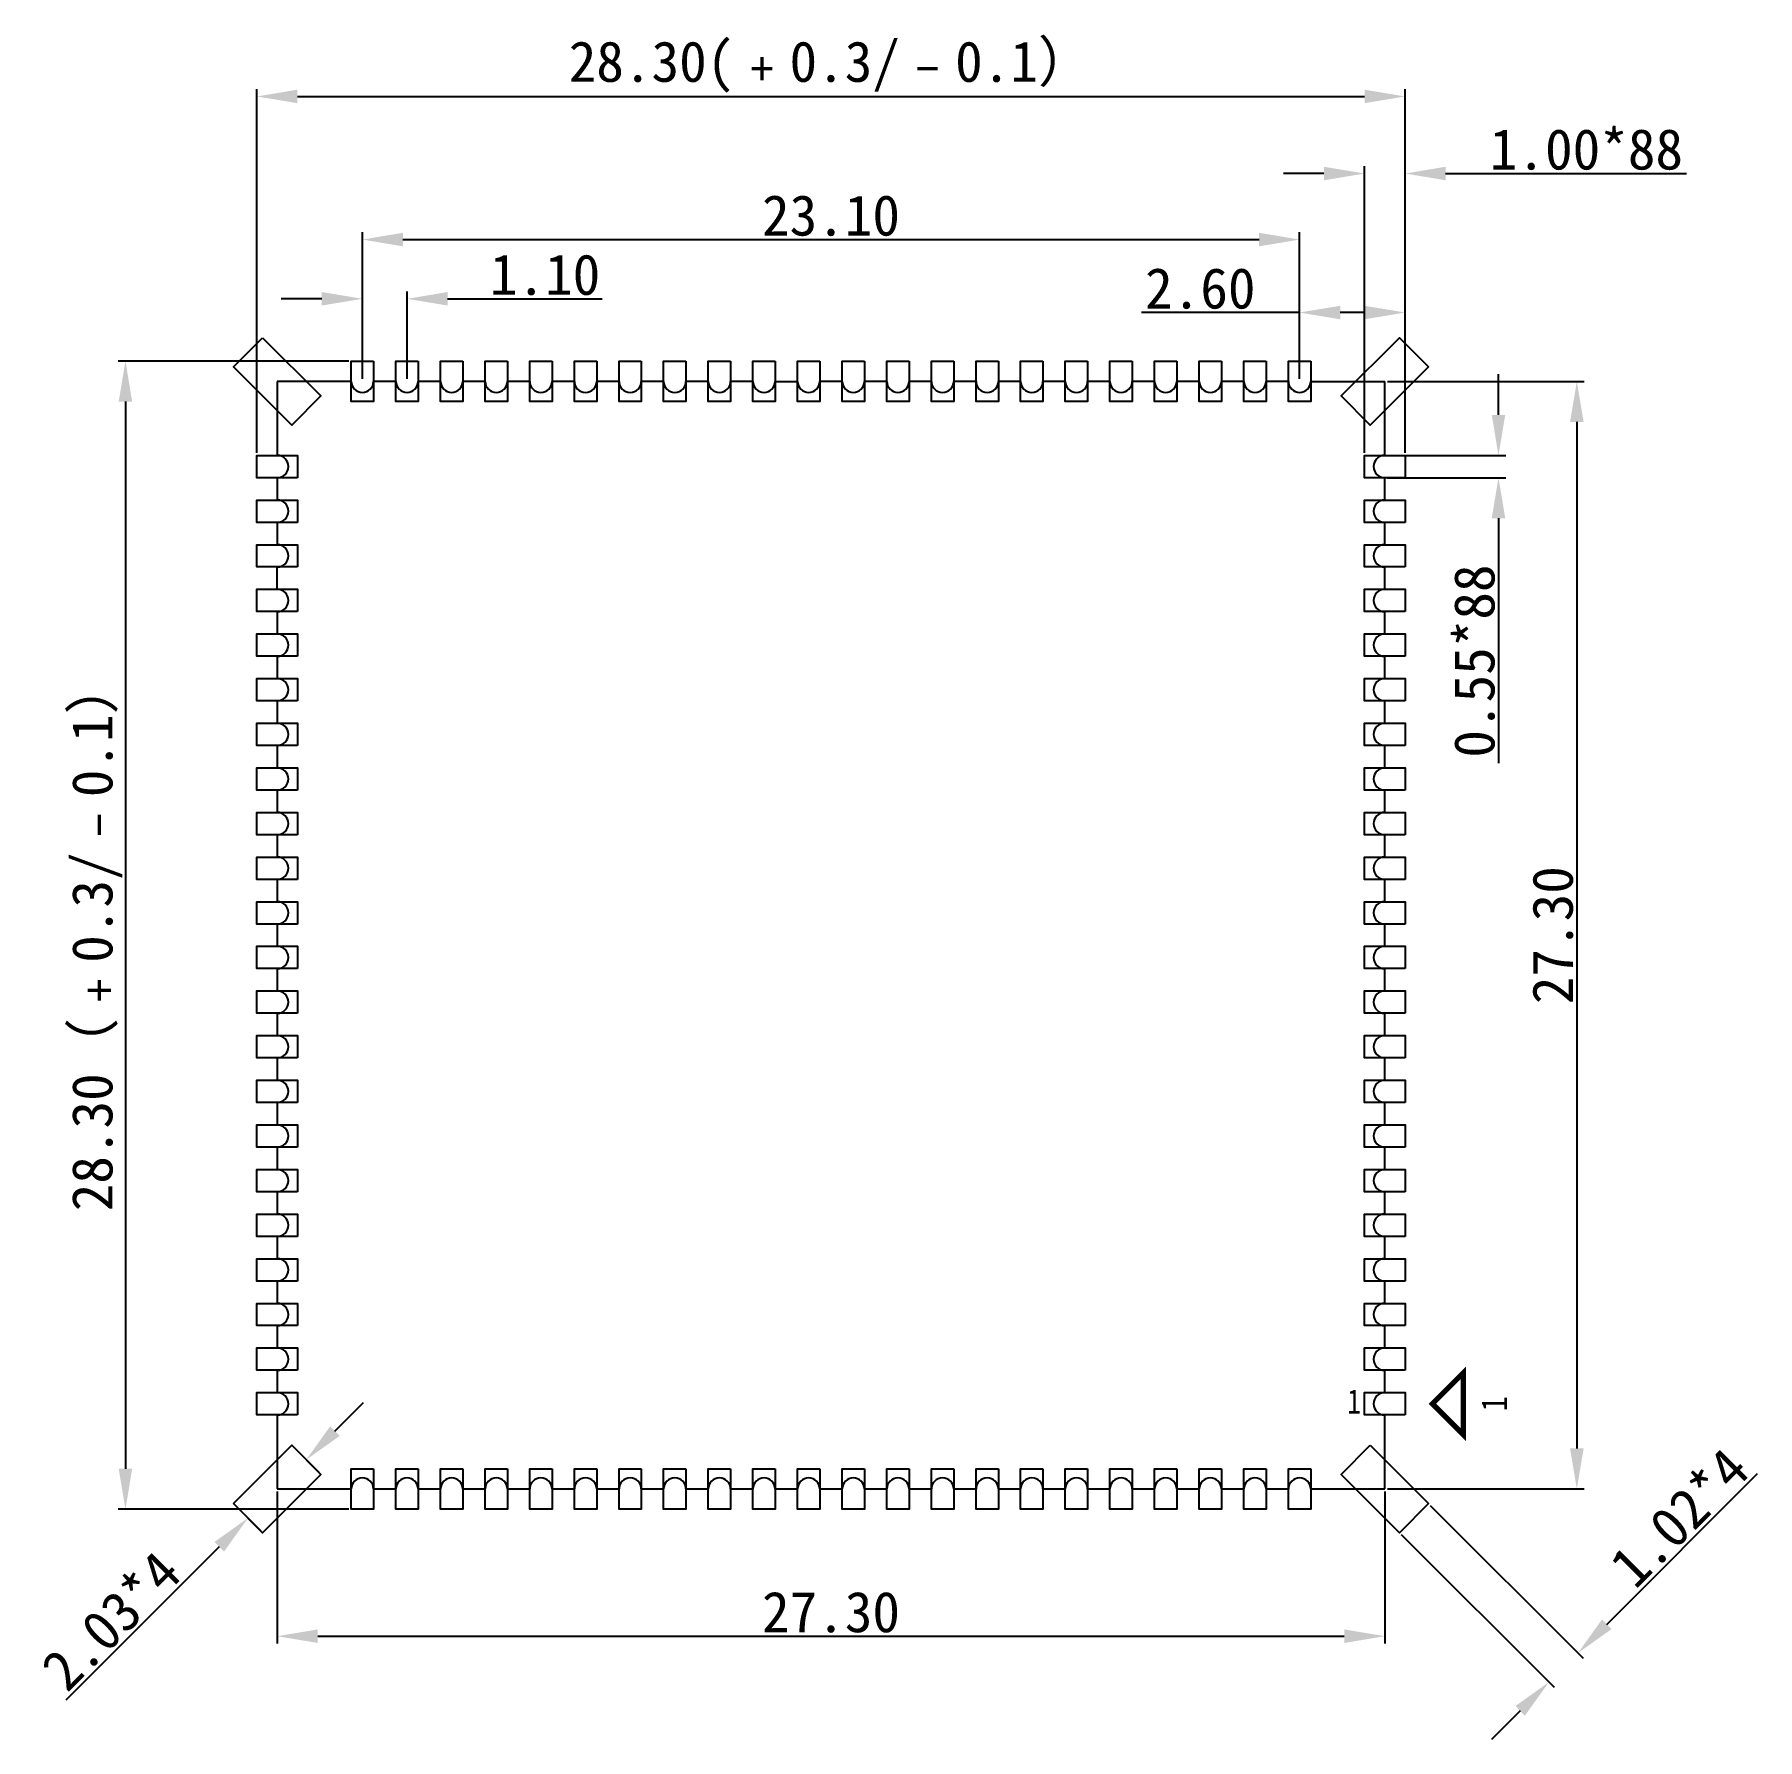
# Model space of a CAD drawing. Extents: x -19.6 to 22.9, y -19.8 to 22.2.
import ezdxf
from ezdxf.enums import TextEntityAlignment as Align

# ---------------------------------------------------------------- set-up
doc = ezdxf.new("R2010")
doc.units = 0
doc.header["$MEASUREMENT"] = 0
doc.layers.get('0').update_dxf_attribs({"linetype": 'CONTINUOUS'})
doc.layers.get('Defpoints').update_dxf_attribs({"linetype": 'CONTINUOUS'})
doc.layers.add('PG_SILKSCREEN_TOP', color=85, linetype='CONTINUOUS')
doc.layers.add('PIN_TOP', color=80, linetype='CONTINUOUS')
doc.styles.get("Standard").update_dxf_attribs({"font": 'SimSun.ttf'})
doc.dimstyles.get("Standard").update_dxf_attribs({"dimtxt": 1, "dimasz": 1, "dimexe": 0.18, "dimexo": 0.0625, "dimgap": 0.09, "dimtad": 1, "dimzin": 0, "dimdsep": 46, "dimtxsty": 'STANDARD', "dimcen": 0.09, "dimadec": 0, "dimazin": 0, "dimtfac": 1, "dimtofl": 0, "dimtmove": 0, "dimatfit": 3, "dimfxl": 1, "dimtolj": 1, "dimtzin": 0, "dimarcsym": 0})

# ---------------------------------------------------------------- blocks, each defined once
blk = doc.blocks.new('*D15')
at = {"color": 0, "linetype": 'Continuous', "lineweight": -2, "transparency": 16777216}
for p, q in [((-11.501, 13.696), (-11.501, 15.849)), ((-10.401, 13.696), (-10.401, 15.849)), ((-12.501, 15.669), (-13.501, 15.669)), ((-9.401, 15.669), (-5.595, 15.669))]:
    blk.add_line(p, q, dxfattribs=at)
at = {"color": 0, "linetype": 'Continuous', "transparency": 16777216}
for points in [[(-12.501, 15.836), (-12.501, 15.503), (-11.501, 15.669)], [(-9.401, 15.836), (-9.401, 15.503), (-10.401, 15.669)]]:
    blk.add_solid(points, dxfattribs=at)
at = {"layer": 'Defpoints', "color": 0, "linetype": 'Continuous', "transparency": 16777216}
for p in [(-10.401, 15.669), (-11.501, 13.634), (-10.401, 13.634)]:
    blk.add_point(p, dxfattribs=at)
at = {"color": 0, "linetype": 'Continuous', "transparency": 16777216, "insert": (-6.998, 16.259), "char_height": 1, "attachment_point": 5}
blk.add_mtext('\\A1;1.10', dxfattribs=at)
blk = doc.blocks.new('*D16')
at = {"color": 0, "linetype": 'Continuous', "lineweight": -2, "transparency": 16777216}
for p, q in [((-14.101, 11.871), (-14.101, 20.837)), ((14.199, 11.871), (14.199, 20.837)), ((-13.101, 20.657), (13.199, 20.657))]:
    blk.add_line(p, q, dxfattribs=at)
at = {"color": 0, "linetype": 'Continuous', "transparency": 16777216}
for points in [[(-13.101, 20.824), (-13.101, 20.49), (-14.101, 20.657)], [(13.199, 20.824), (13.199, 20.49), (14.199, 20.657)]]:
    blk.add_solid(points, dxfattribs=at)
at = {"layer": 'Defpoints', "color": 0, "linetype": 'Continuous', "transparency": 16777216}
for p in [(14.199, 20.657), (-14.101, 11.809), (14.199, 11.809)]:
    blk.add_point(p, dxfattribs=at)
at = {"color": 0, "linetype": 'Continuous', "transparency": 16777216, "insert": (0.049, 21.384), "char_height": 1, "attachment_point": 5}
blk.add_mtext('\\A1;28.30{\\fSimSun|b0|i0|c134|p2;(\\fSimSun|b0|i0|c136|p2;﹢\\fSimSun|b0|i0|c134|p2;0.3/\\fSimSun|b0|i0|c136|p2;﹣\\fSimSun|b0|i0|c134|p2;0.1）}', dxfattribs=at)
blk = doc.blocks.new('*D17')
at = {"layer": 'Defpoints', "color": 0, "linetype": 'Continuous', "transparency": 16777216}
for p in [(-11.776, 14.134), (-17.341, -14.166), (-11.776, -14.166)]:
    blk.add_point(p, dxfattribs=at)
at = {"layer": 'PG_SILKSCREEN_TOP', "color": 0, "linetype": 'Continuous', "lineweight": -2, "transparency": 16777216}
for p, q in [((-11.838, 14.134), (-17.521, 14.134)), ((-17.341, 13.134), (-17.341, -13.166)), ((-11.838, -14.166), (-17.521, -14.166))]:
    blk.add_line(p, q, dxfattribs=at)
at = {"layer": 'PG_SILKSCREEN_TOP', "color": 0, "linetype": 'Continuous', "transparency": 16777216}
for points in [[(-17.508, 13.134), (-17.175, 13.134), (-17.341, 14.134)], [(-17.508, -13.166), (-17.175, -13.166), (-17.341, -14.166)]]:
    blk.add_solid(points, dxfattribs=at)
at = {"layer": 'PG_SILKSCREEN_TOP', "color": 0, "linetype": 'Continuous', "transparency": 16777216, "insert": (-18.04, -0.016), "char_height": 1, "attachment_point": 5, "rotation": 90}
blk.add_mtext('\\A1;28.30{\\fSimSun|b0|i0|c134|p2;（\\fSimSun|b0|i0|c136|p2;﹢}0.3{\\fSimSun|b0|i0|c134|p2;/\\fSimSun|b0|i0|c136|p2;﹣}0.1{\\fSimSun|b0|i0|c134|p2;）}', dxfattribs=at)
blk = doc.blocks.new('*D19')
at = {"layer": 'Defpoints', "color": 0, "linetype": 'Continuous', "transparency": 16777216}
for p in [(11.599, 15.331), (11.599, 13.634), (14.199, 11.809)]:
    blk.add_point(p, dxfattribs=at)
at = {"layer": 'PG_SILKSCREEN_TOP', "color": 0, "linetype": 'Continuous', "lineweight": -2, "transparency": 16777216}
for p, q in [((11.599, 15.331), (7.704, 15.331)), ((11.599, 13.696), (11.599, 15.511)), ((13.199, 15.331), (12.599, 15.331)), ((14.199, 11.871), (14.199, 15.511))]:
    blk.add_line(p, q, dxfattribs=at)
at = {"layer": 'PG_SILKSCREEN_TOP', "color": 0, "linetype": 'Continuous', "transparency": 16777216}
for points in [[(12.599, 15.497), (12.599, 15.164), (11.599, 15.331)], [(13.199, 15.497), (13.199, 15.164), (14.199, 15.331)]]:
    blk.add_solid(points, dxfattribs=at)
at = {"layer": 'PG_SILKSCREEN_TOP', "color": 0, "linetype": 'Continuous', "transparency": 16777216, "insert": (9.152, 15.921), "char_height": 1, "attachment_point": 5}
blk.add_mtext('\\A1;2.60', dxfattribs=at)
blk = doc.blocks.new('*D20')
at = {"layer": 'Defpoints', "color": 0, "linetype": 'Continuous', "transparency": 16777216}
for p in [(11.599, 17.129), (-11.501, 13.634), (11.599, 13.634)]:
    blk.add_point(p, dxfattribs=at)
at = {"layer": 'PG_SILKSCREEN_TOP', "color": 0, "linetype": 'Continuous', "lineweight": -2, "transparency": 16777216}
for p, q in [((-11.501, 13.696), (-11.501, 17.309)), ((-10.501, 17.129), (10.599, 17.129)), ((11.599, 13.696), (11.599, 17.309))]:
    blk.add_line(p, q, dxfattribs=at)
at = {"layer": 'PG_SILKSCREEN_TOP', "color": 0, "linetype": 'Continuous', "transparency": 16777216}
for points in [[(-10.501, 17.296), (-10.501, 16.963), (-11.501, 17.129)], [(10.599, 17.296), (10.599, 16.963), (11.599, 17.129)]]:
    blk.add_solid(points, dxfattribs=at)
at = {"layer": 'PG_SILKSCREEN_TOP', "color": 0, "linetype": 'Continuous', "transparency": 16777216, "insert": (0.049, 17.719), "char_height": 1, "attachment_point": 5}
blk.add_mtext('\\A1;23.10', dxfattribs=at)
blk = doc.blocks.new('*D21')
at = {"layer": 'Defpoints', "color": 0, "linetype": 'Continuous', "transparency": 16777216}
for p in [(13.699, 11.809), (13.699, 11.259), (16.501, 11.259)]:
    blk.add_point(p, dxfattribs=at)
at = {"layer": 'PG_SILKSCREEN_TOP', "color": 0, "linetype": 'Continuous', "lineweight": -2, "transparency": 16777216}
for p, q in [((16.501, 12.809), (16.501, 13.809)), ((13.762, 11.809), (16.681, 11.809)), ((13.762, 11.259), (16.681, 11.259)), ((16.501, 10.259), (16.501, 4.224))]:
    blk.add_line(p, q, dxfattribs=at)
at = {"layer": 'PG_SILKSCREEN_TOP', "color": 0, "linetype": 'Continuous', "transparency": 16777216}
for points in [[(16.335, 12.809), (16.668, 12.809), (16.501, 11.809)], [(16.335, 10.259), (16.668, 10.259), (16.501, 11.259)]]:
    blk.add_solid(points, dxfattribs=at)
at = {"layer": 'PG_SILKSCREEN_TOP', "color": 0, "linetype": 'Continuous', "transparency": 16777216, "insert": (15.911, 6.741), "char_height": 1, "attachment_point": 5, "rotation": 90}
blk.add_mtext('\\A1;0.55*88', dxfattribs=at)
blk = doc.blocks.new('*D24')
at = {"layer": 'Defpoints', "color": 0, "linetype": 'Continuous', "transparency": 16777216}
for p in [(-13.601, -13.666), (13.699, -13.666), (13.699, -17.295)]:
    blk.add_point(p, dxfattribs=at)
at = {"layer": 'PG_SILKSCREEN_TOP', "color": 0, "linetype": 'Continuous', "lineweight": -2, "transparency": 16777216}
for p, q in [((-13.601, -13.729), (-13.601, -17.475)), ((13.699, -13.729), (13.699, -17.475)), ((-12.601, -17.295), (12.699, -17.295))]:
    blk.add_line(p, q, dxfattribs=at)
at = {"layer": 'PG_SILKSCREEN_TOP', "color": 0, "linetype": 'Continuous', "transparency": 16777216}
for points in [[(-12.601, -17.128), (-12.601, -17.462), (-13.601, -17.295)], [(12.699, -17.128), (12.699, -17.462), (13.699, -17.295)]]:
    blk.add_solid(points, dxfattribs=at)
at = {"layer": 'PG_SILKSCREEN_TOP', "color": 0, "linetype": 'Continuous', "transparency": 16777216, "insert": (0.049, -16.705), "char_height": 1, "attachment_point": 5}
blk.add_mtext('\\A1;27.30', dxfattribs=at)
blk = doc.blocks.new('*D25')
at = {"layer": 'Defpoints', "color": 0, "linetype": 'Continuous', "transparency": 16777216}
for p in [(13.699, 13.634), (13.699, -13.666), (18.432, -13.666)]:
    blk.add_point(p, dxfattribs=at)
at = {"layer": 'PG_SILKSCREEN_TOP', "color": 0, "linetype": 'Continuous', "lineweight": -2, "transparency": 16777216}
for p, q in [((13.762, 13.634), (18.612, 13.634)), ((18.432, 12.634), (18.432, -12.666)), ((13.762, -13.666), (18.612, -13.666))]:
    blk.add_line(p, q, dxfattribs=at)
at = {"layer": 'PG_SILKSCREEN_TOP', "color": 0, "linetype": 'Continuous', "transparency": 16777216}
for points in [[(18.265, 12.634), (18.599, 12.634), (18.432, 13.634)], [(18.265, -12.666), (18.599, -12.666), (18.432, -13.666)]]:
    blk.add_solid(points, dxfattribs=at)
at = {"layer": 'PG_SILKSCREEN_TOP', "color": 0, "linetype": 'Continuous', "transparency": 16777216, "insert": (17.842, -0.016), "char_height": 1, "attachment_point": 5, "rotation": 90}
blk.add_mtext('\\A1;27.30', dxfattribs=at)
blk = doc.blocks.new('*D26')
at = {"layer": 'Defpoints', "color": 0, "linetype": 'Continuous', "transparency": 16777216}
for p in [(14.777, -14.026), (14.058, -14.744), (18.461, -17.71)]:
    blk.add_point(p, dxfattribs=at)
at = {"layer": 'PG_SILKSCREEN_TOP', "color": 0, "linetype": 'Continuous', "lineweight": -2, "transparency": 16777216}
for p, q in [((19.168, -17.003), (22.886, -13.285)), ((14.821, -14.07), (18.588, -17.837)), ((14.103, -14.788), (17.87, -18.555)), ((17.035, -19.135), (16.328, -19.842))]:
    blk.add_line(p, q, dxfattribs=at)
at = {"layer": 'PG_SILKSCREEN_TOP', "color": 0, "linetype": 'Continuous', "transparency": 16777216}
for points in [[(19.05, -16.885), (19.286, -17.121), (18.461, -17.71)], [(16.918, -19.017), (17.153, -19.253), (17.743, -18.428)]]:
    blk.add_solid(points, dxfattribs=at)
at = {"layer": 'PG_SILKSCREEN_TOP', "color": 0, "linetype": 'Continuous', "transparency": 16777216, "insert": (20.964, -14.373), "char_height": 1, "attachment_point": 5, "rotation": 45}
blk.add_mtext('\\A1;1.02*4', dxfattribs=at)
blk = doc.blocks.new('*D27')
at = {"layer": 'Defpoints', "color": 0, "linetype": 'Continuous', "transparency": 16777216}
for p in [(-12.884, -12.946), (-12.523, -13.307), (-13.96, -14.744)]:
    blk.add_point(p, dxfattribs=at)
at = {"layer": 'PG_SILKSCREEN_TOP', "color": 0, "linetype": 'Continuous', "lineweight": -2, "transparency": 16777216}
for p, q in [((-12.177, -12.239), (-11.47, -11.532)), ((-12.567, -13.263), (-13.011, -12.819)), ((-14.004, -14.7), (-14.448, -14.256)), ((-15.028, -15.09), (-18.809, -18.872))]:
    blk.add_line(p, q, dxfattribs=at)
at = {"layer": 'PG_SILKSCREEN_TOP', "color": 0, "linetype": 'Continuous', "transparency": 16777216}
for points in [[(-12.295, -12.121), (-12.059, -12.357), (-12.884, -12.946)], [(-15.146, -14.972), (-14.91, -15.208), (-14.321, -14.383)]]:
    blk.add_solid(points, dxfattribs=at)
at = {"layer": 'PG_SILKSCREEN_TOP', "color": 0, "linetype": 'Continuous', "transparency": 16777216, "insert": (-17.689, -16.917), "char_height": 1, "attachment_point": 5, "rotation": 45}
blk.add_mtext('\\A1;2.03*4', dxfattribs=at)
blk = doc.blocks.new('*D28')
at = {"layer": 'Defpoints', "color": 0, "linetype": 'Continuous', "transparency": 16777216}
for p in [(14.199, 18.757), (13.199, 11.809), (14.199, 11.809)]:
    blk.add_point(p, dxfattribs=at)
at = {"layer": 'PG_SILKSCREEN_TOP', "color": 0, "linetype": 'Continuous', "lineweight": -2, "transparency": 16777216}
for p, q in [((12.199, 18.757), (11.199, 18.757)), ((13.199, 11.871), (13.199, 18.937)), ((14.199, 11.871), (14.199, 18.937)), ((15.199, 18.757), (21.139, 18.757))]:
    blk.add_line(p, q, dxfattribs=at)
at = {"layer": 'PG_SILKSCREEN_TOP', "color": 0, "linetype": 'Continuous', "transparency": 16777216}
for points in [[(12.199, 18.924), (12.199, 18.59), (13.199, 18.757)], [(15.199, 18.924), (15.199, 18.59), (14.199, 18.757)]]:
    blk.add_solid(points, dxfattribs=at)
at = {"layer": 'PG_SILKSCREEN_TOP', "color": 0, "linetype": 'Continuous', "transparency": 16777216, "insert": (18.669, 19.347), "char_height": 1, "attachment_point": 5}
blk.add_mtext('\\A1;1.00*88', dxfattribs=at)

msp = doc.modelspace()

# ---------------------------------------------------------------- linework, layer by layer
at = {"layer": 'PG_SILKSCREEN_TOP', "color": 0, "linetype": 'Continuous'}
for p, q in [((-11.776, 13.634), (-13.601, 13.634)), ((-13.601, 13.634), (-13.601, 11.809)), ((-10.676, 13.633), (-11.226, 13.633)), ((-9.576, 13.633), (-10.126, 13.633)), ((-8.476, 13.633), (-9.026, 13.633)), ((-7.376, 13.634), (-7.926, 13.634)), ((-6.276, 13.634), (-6.826, 13.633)), ((-5.176, 13.634), (-5.726, 13.633)), ((-4.076, 13.634), (-4.626, 13.634)), ((-2.976, 13.633), (-3.526, 13.633)), ((-1.876, 13.633), (-2.426, 13.633)), ((-0.776, 13.623), (-1.326, 13.623)), ((0.324, 13.634), (-0.226, 13.634)), ((1.424, 13.634), (0.874, 13.633)), ((2.524, 13.634), (1.974, 13.633)), ((3.624, 13.634), (3.074, 13.634)), ((4.724, 13.634), (4.174, 13.634)), ((5.824, 13.633), (5.274, 13.633)), ((6.924, 13.633), (6.374, 13.634)), ((8.024, 13.634), (7.474, 13.634)), ((9.124, 13.634), (8.574, 13.634)), ((10.224, 13.634), (9.674, 13.633)), ((11.324, 13.634), (10.774, 13.634)), ((11.874, 13.634), (13.699, 13.634)), ((13.699, 11.809), (13.699, 13.634)), ((-13.601, 11.259), (-13.601, 10.709)), ((13.699, 10.709), (13.699, 11.259)), ((-13.601, 10.159), (-13.601, 9.609)), ((13.699, 9.609), (13.699, 10.159)), ((-13.6, 8.509), (-13.601, 9.059)), ((13.699, 8.509), (13.699, 9.059)), ((-13.601, 7.959), (-13.601, 7.409)), ((13.699, 7.409), (13.699, 7.959)), ((-13.6, 6.859), (-13.6, 6.309)), ((13.699, 6.309), (13.699, 6.859)), ((-13.601, 5.759), (-13.601, 5.209)), ((13.699, 5.209), (13.698, 5.759)), ((-13.601, 4.659), (-13.601, 4.109)), ((13.699, 4.109), (13.699, 4.659)), ((-13.601, 3.559), (-13.601, 3.009)), ((13.699, 3.009), (13.699, 3.559)), ((-13.601, 2.459), (-13.6, 1.909)), ((13.699, 1.909), (13.699, 2.459)), ((-13.601, 1.359), (-13.6, 0.809)), ((13.699, 0.809), (13.699, 1.359)), ((-13.601, 0.259), (-13.601, -0.291)), ((13.699, -0.291), (13.699, 0.259)), ((-13.6, -0.841), (-13.6, -1.391)), ((13.699, -1.391), (13.698, -0.841)), ((-13.601, -1.941), (-13.601, -2.491)), ((13.699, -2.491), (13.698, -1.941)), ((-13.6, -3.041), (-13.6, -3.591)), ((13.699, -3.591), (13.699, -3.041)), ((-13.601, -4.141), (-13.601, -4.691)), ((13.699, -4.691), (13.699, -4.141)), ((-13.601, -5.241), (-13.601, -5.791)), ((13.699, -5.791), (13.699, -5.241)), ((-13.601, -6.341), (-13.601, -6.891)), ((13.699, -6.891), (13.699, -6.341)), ((-13.601, -7.441), (-13.601, -7.991)), ((13.699, -7.991), (13.699, -7.441)), ((-13.601, -8.541), (-13.601, -9.091)), ((13.699, -9.091), (13.699, -8.541)), ((-13.601, -9.641), (-13.601, -10.191)), ((13.699, -10.191), (13.699, -9.641)), ((-13.601, -10.741), (-13.601, -11.291)), ((13.699, -11.291), (13.698, -10.741)), ((-13.601, -11.841), (-13.601, -13.666)), ((13.699, -13.666), (13.699, -11.841)), ((-13.601, -13.666), (-11.776, -13.666)), ((-11.226, -13.666), (-10.676, -13.666)), ((-10.126, -13.666), (-9.576, -13.666)), ((-9.026, -13.666), (-8.476, -13.666)), ((-7.926, -13.666), (-7.376, -13.666)), ((-6.826, -13.666), (-6.276, -13.666)), ((-5.726, -13.666), (-5.176, -13.666)), ((-4.626, -13.666), (-4.076, -13.666)), ((-3.526, -13.666), (-2.976, -13.666)), ((-2.426, -13.666), (-1.876, -13.666)), ((-1.326, -13.666), (-0.776, -13.666)), ((-0.226, -13.666), (0.324, -13.666)), ((0.874, -13.666), (1.424, -13.666)), ((1.974, -13.666), (2.524, -13.666)), ((3.074, -13.666), (3.624, -13.666)), ((4.174, -13.666), (4.724, -13.666)), ((5.274, -13.666), (5.824, -13.666)), ((6.374, -13.666), (6.924, -13.666)), ((7.474, -13.666), (8.024, -13.666)), ((8.574, -13.666), (9.124, -13.666)), ((9.674, -13.666), (10.224, -13.666)), ((10.774, -13.666), (11.324, -13.666)), ((11.874, -13.666), (13.699, -13.666))]:
    msp.add_line(p, q, dxfattribs=at)
at = {"layer": 'PG_SILKSCREEN_TOP', "const_width": 0.13}
msp.add_lwpolyline([(15.636, -11.947), (15.636, -10.804), (14.874, -11.566), (15.636, -12.328), (15.636, -11.947)], dxfattribs=at)
at = {"layer": 'PG_SILKSCREEN_TOP', "color": 0, "linetype": 'Continuous'}
for centre, start, end in [((-11.501, 13.634), 180, 0), ((-10.401, 13.634), 180, 0), ((-9.301, 13.634), 180, 0), ((-8.201, 13.634), 180, 0), ((-7.101, 13.634), 180, 0), ((-6.001, 13.634), 180, 0), ((-4.901, 13.634), 180, 0), ((-3.801, 13.634), 180, 0), ((-2.701, 13.634), 180, 0), ((-1.601, 13.634), 180, 0), ((-0.501, 13.634), 180, 0), ((0.599, 13.634), 180, 0), ((1.699, 13.634), 180, 0), ((2.799, 13.634), 180, 0), ((3.899, 13.634), 180, 0), ((4.999, 13.634), 180, 0), ((6.099, 13.634), 180, 0), ((7.199, 13.634), 180, 0), ((8.299, 13.634), 180, 0), ((9.399, 13.634), 180, 0), ((10.499, 13.634), 180, 0), ((11.599, 13.634), 180, 0), ((-13.601, 11.534), 270, 90), ((13.699, 11.534), 90.0001, 269.9999), ((-13.601, 10.434), 270, 90), ((13.699, 10.434), 90.0001, 269.9999), ((-13.601, 9.334), 270, 90), ((13.699, 9.334), 90.0001, 269.9999), ((-13.601, 8.234), 270, 90), ((13.699, 8.234), 90.0001, 269.9999), ((-13.601, 7.134), 270, 90), ((13.699, 7.134), 90.0001, 269.9999), ((-13.601, 6.034), 270, 90), ((13.699, 6.034), 90.0001, 269.9999), ((-13.601, 4.934), 270, 90), ((13.699, 4.934), 90.0001, 269.9999), ((-13.601, 3.834), 270, 90), ((13.699, 3.834), 90.0001, 269.9999), ((-13.601, 2.734), 270, 90), ((13.699, 2.734), 90.0001, 269.9999), ((-13.601, 1.634), 270, 90), ((13.699, 1.634), 90.0001, 269.9999), ((-13.601, 0.534), 270, 90), ((13.699, 0.534), 90.0001, 269.9999), ((-13.601, -0.566), 270, 90), ((13.699, -0.566), 90.0001, 269.9999), ((-13.601, -1.666), 270, 90), ((13.699, -1.666), 90.0001, 269.9999), ((-13.601, -2.766), 270, 90), ((13.699, -2.766), 90.0001, 269.9999), ((-13.601, -3.866), 270, 90), ((13.699, -3.866), 90.0001, 269.9999), ((-13.601, -4.966), 270, 90), ((13.699, -4.966), 90.0001, 269.9999), ((-13.601, -6.066), 270, 90), ((13.699, -6.066), 90.0001, 269.9999), ((-13.601, -7.166), 270, 90), ((13.699, -7.166), 90.0001, 269.9999), ((-13.601, -8.266), 270, 90), ((13.699, -8.266), 90.0001, 269.9999), ((-13.601, -9.366), 270, 90), ((13.699, -9.366), 90.0001, 269.9999), ((-13.601, -10.466), 270, 90), ((13.699, -10.466), 90.0001, 269.9999), ((-13.601, -11.566), 270, 90), ((13.699, -11.566), 90.0001, 269.9999), ((-11.501, -13.666), 0.0001, 179.9999), ((-10.401, -13.666), 0.0001, 179.9999), ((-9.301, -13.666), 0.0001, 179.9999), ((-8.201, -13.666), 0.0001, 179.9999), ((-7.101, -13.666), 0.0001, 179.9999), ((-6.001, -13.666), 0.0001, 179.9999), ((-4.901, -13.666), 0.0001, 179.9999), ((-3.801, -13.666), 0.0001, 179.9999), ((-2.701, -13.666), 0.0001, 179.9999), ((-1.601, -13.666), 0.0001, 179.9999), ((-0.501, -13.666), 0.0001, 179.9999), ((0.599, -13.666), 0.0001, 179.9999), ((1.699, -13.666), 0.0001, 179.9999), ((2.799, -13.666), 0.0001, 179.9999), ((3.899, -13.666), 0.0001, 179.9999), ((4.999, -13.666), 0.0001, 179.9999), ((6.099, -13.666), 0.0001, 179.9999), ((7.199, -13.666), 0.0001, 179.9999), ((8.299, -13.666), 0.0001, 179.9999), ((9.399, -13.666), 0.0001, 179.9999), ((10.499, -13.666), 0.0001, 179.9999), ((11.599, -13.666), 0.0001, 179.9999)]:
    msp.add_arc(centre, 0.275, start, end, dxfattribs=at)
at = {"layer": 'PIN_TOP', "color": 0}
for p, q in [((-11.776, 13.134), (-11.776, 13.634)), ((-11.226, 13.634), (-11.226, 13.134)), ((-10.676, 13.134), (-10.676, 13.634)), ((-10.126, 13.634), (-10.126, 13.134)), ((-9.576, 13.134), (-9.576, 13.634)), ((-9.026, 13.634), (-9.026, 13.134)), ((-8.476, 13.134), (-8.476, 13.634)), ((-7.926, 13.634), (-7.926, 13.134)), ((-7.376, 13.134), (-7.376, 13.634)), ((-6.826, 13.634), (-6.826, 13.134)), ((-6.276, 13.134), (-6.276, 13.634)), ((-5.726, 13.634), (-5.726, 13.134)), ((-5.176, 13.134), (-5.176, 13.634)), ((-4.626, 13.634), (-4.626, 13.134)), ((-4.076, 13.134), (-4.076, 13.634)), ((-3.526, 13.634), (-3.526, 13.134)), ((-2.976, 13.134), (-2.976, 13.634)), ((-2.426, 13.634), (-2.426, 13.134)), ((-1.876, 13.134), (-1.876, 13.634)), ((-1.326, 13.634), (-1.326, 13.134)), ((-0.776, 13.134), (-0.776, 13.634)), ((-0.226, 13.634), (-0.226, 13.134)), ((0.324, 13.134), (0.324, 13.634)), ((0.874, 13.634), (0.874, 13.134)), ((1.424, 13.134), (1.424, 13.634)), ((1.974, 13.634), (1.974, 13.134)), ((2.524, 13.134), (2.524, 13.634)), ((3.074, 13.634), (3.074, 13.134)), ((3.624, 13.134), (3.624, 13.634)), ((4.174, 13.634), (4.174, 13.134)), ((4.724, 13.134), (4.724, 13.634)), ((5.274, 13.634), (5.274, 13.134)), ((5.824, 13.134), (5.824, 13.634)), ((6.374, 13.634), (6.374, 13.134)), ((6.924, 13.134), (6.924, 13.634)), ((7.474, 13.634), (7.474, 13.134)), ((8.024, 13.134), (8.024, 13.634)), ((8.574, 13.634), (8.574, 13.134)), ((9.124, 13.134), (9.124, 13.634)), ((9.674, 13.634), (9.674, 13.134)), ((10.224, 13.134), (10.224, 13.634)), ((10.774, 13.634), (10.774, 13.134)), ((11.324, 13.134), (11.324, 13.634)), ((11.874, 13.634), (11.874, 13.134)), ((12.622, 13.274), (12.981, 13.634)), ((13.34, 12.556), (12.622, 13.274)), ((-11.226, 13.134), (-11.776, 13.134)), ((-10.126, 13.134), (-10.676, 13.134)), ((-9.026, 13.134), (-9.576, 13.134)), ((-7.926, 13.134), (-8.476, 13.134)), ((-6.826, 13.134), (-7.376, 13.134)), ((-5.726, 13.134), (-6.276, 13.134)), ((-4.626, 13.134), (-5.176, 13.134)), ((-3.526, 13.134), (-4.076, 13.134)), ((-2.426, 13.134), (-2.976, 13.134)), ((-1.326, 13.134), (-1.876, 13.134)), ((-0.226, 13.134), (-0.776, 13.134)), ((0.874, 13.134), (0.324, 13.134)), ((1.974, 13.134), (1.424, 13.134)), ((3.074, 13.134), (2.524, 13.134)), ((4.174, 13.134), (3.624, 13.134)), ((5.274, 13.134), (4.724, 13.134)), ((6.374, 13.134), (5.824, 13.134)), ((7.474, 13.134), (6.924, 13.134)), ((8.574, 13.134), (8.024, 13.134)), ((9.674, 13.134), (9.124, 13.134)), ((10.774, 13.134), (10.224, 13.134)), ((11.874, 13.134), (11.324, 13.134)), ((13.699, 12.915), (13.34, 12.556)), ((-13.601, 11.809), (-13.101, 11.809)), ((-13.101, 11.809), (-13.101, 11.259)), ((13.199, 11.259), (13.199, 11.809)), ((13.199, 11.809), (13.699, 11.809)), ((-13.101, 11.259), (-13.601, 11.259)), ((13.699, 11.259), (13.199, 11.259)), ((-13.601, 10.709), (-13.101, 10.709)), ((-13.101, 10.709), (-13.101, 10.159)), ((13.199, 10.159), (13.199, 10.709)), ((13.199, 10.709), (13.699, 10.709)), ((-13.101, 10.159), (-13.601, 10.159)), ((13.699, 10.159), (13.199, 10.159)), ((-13.601, 9.609), (-13.101, 9.609)), ((-13.101, 9.609), (-13.101, 9.059)), ((13.199, 9.059), (13.199, 9.609)), ((13.199, 9.609), (13.699, 9.609)), ((-13.101, 9.059), (-13.601, 9.059)), ((13.699, 9.059), (13.199, 9.059)), ((-13.601, 8.509), (-13.101, 8.509)), ((-13.101, 8.509), (-13.101, 7.959)), ((13.199, 7.959), (13.199, 8.509)), ((13.199, 8.509), (13.699, 8.509)), ((-13.101, 7.959), (-13.601, 7.959)), ((13.699, 7.959), (13.199, 7.959)), ((-13.601, 7.409), (-13.101, 7.409)), ((-13.101, 7.409), (-13.101, 6.859)), ((13.199, 6.859), (13.199, 7.409)), ((13.199, 7.409), (13.699, 7.409)), ((-13.101, 6.859), (-13.601, 6.859)), ((13.699, 6.859), (13.199, 6.859)), ((-13.601, 6.309), (-13.101, 6.309)), ((-13.101, 6.309), (-13.101, 5.759)), ((13.199, 5.759), (13.199, 6.309)), ((13.199, 6.309), (13.699, 6.309)), ((-13.101, 5.759), (-13.601, 5.759)), ((13.699, 5.759), (13.199, 5.759)), ((-13.601, 5.209), (-13.101, 5.209)), ((-13.101, 5.209), (-13.101, 4.659)), ((13.199, 4.659), (13.199, 5.209)), ((13.199, 5.209), (13.699, 5.209)), ((-13.101, 4.659), (-13.601, 4.659)), ((13.699, 4.659), (13.199, 4.659)), ((-13.601, 4.109), (-13.101, 4.109)), ((-13.101, 4.109), (-13.101, 3.559)), ((13.199, 3.559), (13.199, 4.109)), ((13.199, 4.109), (13.699, 4.109)), ((-13.101, 3.559), (-13.601, 3.559)), ((13.699, 3.559), (13.199, 3.559)), ((-13.601, 3.009), (-13.101, 3.009)), ((-13.101, 3.009), (-13.101, 2.459)), ((13.199, 2.459), (13.199, 3.009)), ((13.199, 3.009), (13.699, 3.009)), ((-13.101, 2.459), (-13.601, 2.459)), ((13.699, 2.459), (13.199, 2.459)), ((-13.601, 1.909), (-13.101, 1.909)), ((-13.101, 1.909), (-13.101, 1.359)), ((13.199, 1.359), (13.199, 1.909)), ((13.199, 1.909), (13.699, 1.909)), ((-13.101, 1.359), (-13.601, 1.359)), ((13.699, 1.359), (13.199, 1.359)), ((-13.601, 0.809), (-13.101, 0.809)), ((-13.101, 0.809), (-13.101, 0.259)), ((13.199, 0.259), (13.199, 0.809)), ((13.199, 0.809), (13.699, 0.809)), ((-13.101, 0.259), (-13.601, 0.259)), ((13.699, 0.259), (13.199, 0.259)), ((-13.601, -0.291), (-13.101, -0.291)), ((-13.101, -0.291), (-13.101, -0.841)), ((13.199, -0.841), (13.199, -0.291)), ((13.199, -0.291), (13.699, -0.291)), ((-13.101, -0.841), (-13.601, -0.841)), ((13.699, -0.841), (13.199, -0.841)), ((-13.601, -1.391), (-13.101, -1.391)), ((-13.101, -1.391), (-13.101, -1.941)), ((13.199, -1.941), (13.199, -1.391)), ((13.199, -1.391), (13.699, -1.391)), ((-13.101, -1.941), (-13.601, -1.941)), ((13.699, -1.941), (13.199, -1.941)), ((-13.601, -2.491), (-13.101, -2.491)), ((-13.101, -2.491), (-13.101, -3.041)), ((13.199, -3.041), (13.199, -2.491)), ((13.199, -2.491), (13.699, -2.491)), ((-13.101, -3.041), (-13.601, -3.041)), ((13.699, -3.041), (13.199, -3.041)), ((-13.601, -3.591), (-13.101, -3.591)), ((-13.101, -3.591), (-13.101, -4.141)), ((13.199, -4.141), (13.199, -3.591)), ((13.199, -3.591), (13.699, -3.591)), ((-13.101, -4.141), (-13.601, -4.141)), ((13.699, -4.141), (13.199, -4.141)), ((-13.601, -4.691), (-13.101, -4.691)), ((-13.101, -4.691), (-13.101, -5.241)), ((13.199, -5.241), (13.199, -4.691)), ((13.199, -4.691), (13.699, -4.691)), ((-13.101, -5.241), (-13.601, -5.241)), ((13.699, -5.241), (13.199, -5.241)), ((-13.601, -5.791), (-13.101, -5.791)), ((-13.101, -5.791), (-13.101, -6.341)), ((13.199, -6.341), (13.199, -5.791)), ((13.199, -5.791), (13.699, -5.791)), ((-13.101, -6.341), (-13.601, -6.341)), ((13.699, -6.341), (13.199, -6.341)), ((-13.601, -6.891), (-13.101, -6.891)), ((-13.101, -6.891), (-13.101, -7.441)), ((13.199, -7.441), (13.199, -6.891)), ((13.199, -6.891), (13.699, -6.891)), ((-13.101, -7.441), (-13.601, -7.441)), ((13.699, -7.441), (13.199, -7.441)), ((-13.601, -7.991), (-13.101, -7.991)), ((-13.101, -7.991), (-13.101, -8.541)), ((13.199, -8.541), (13.199, -7.991)), ((13.199, -7.991), (13.699, -7.991)), ((-13.101, -8.541), (-13.601, -8.541)), ((13.699, -8.541), (13.199, -8.541)), ((-13.601, -9.091), (-13.101, -9.091)), ((-13.101, -9.091), (-13.101, -9.641)), ((13.199, -9.641), (13.199, -9.091)), ((13.199, -9.091), (13.699, -9.091)), ((-13.101, -9.641), (-13.601, -9.641)), ((13.699, -9.641), (13.199, -9.641)), ((-13.601, -10.191), (-13.101, -10.191)), ((-13.101, -10.191), (-13.101, -10.741)), ((13.199, -10.741), (13.199, -10.191)), ((13.199, -10.191), (13.699, -10.191)), ((-13.101, -10.741), (-13.601, -10.741)), ((13.699, -10.741), (13.199, -10.741)), ((-13.601, -11.291), (-13.101, -11.291)), ((-13.101, -11.291), (-13.101, -11.841)), ((13.199, -11.841), (13.199, -11.291)), ((13.199, -11.291), (13.699, -11.291)), ((-13.101, -11.841), (-13.601, -11.841)), ((13.699, -11.841), (13.199, -11.841)), ((12.622, -13.307), (13.34, -12.589)), ((13.34, -12.589), (13.699, -12.948)), ((-11.776, -13.666), (-11.776, -13.166)), ((-11.776, -13.166), (-11.226, -13.166)), ((-11.226, -13.166), (-11.226, -13.666)), ((-10.676, -13.666), (-10.676, -13.166)), ((-10.676, -13.166), (-10.126, -13.166)), ((-10.126, -13.166), (-10.126, -13.666)), ((-9.576, -13.666), (-9.576, -13.166)), ((-9.576, -13.166), (-9.026, -13.166)), ((-9.026, -13.166), (-9.026, -13.666)), ((-8.476, -13.666), (-8.476, -13.166)), ((-8.476, -13.166), (-7.926, -13.166)), ((-7.926, -13.166), (-7.926, -13.666)), ((-7.376, -13.666), (-7.376, -13.166)), ((-7.376, -13.166), (-6.826, -13.166)), ((-6.826, -13.166), (-6.826, -13.666)), ((-6.276, -13.666), (-6.276, -13.166)), ((-6.276, -13.166), (-5.726, -13.166)), ((-5.726, -13.166), (-5.726, -13.666)), ((-5.176, -13.666), (-5.176, -13.166)), ((-5.176, -13.166), (-4.626, -13.166)), ((-4.626, -13.166), (-4.626, -13.666)), ((-4.076, -13.666), (-4.076, -13.166)), ((-4.076, -13.166), (-3.526, -13.166)), ((-3.526, -13.166), (-3.526, -13.666)), ((-2.976, -13.666), (-2.976, -13.166)), ((-2.976, -13.166), (-2.426, -13.166)), ((-2.426, -13.166), (-2.426, -13.666)), ((-1.876, -13.666), (-1.876, -13.166)), ((-1.876, -13.166), (-1.326, -13.166)), ((-1.326, -13.166), (-1.326, -13.666)), ((-0.776, -13.666), (-0.776, -13.166)), ((-0.776, -13.166), (-0.226, -13.166)), ((-0.226, -13.166), (-0.226, -13.666)), ((0.324, -13.666), (0.324, -13.166)), ((0.324, -13.166), (0.874, -13.166)), ((0.874, -13.166), (0.874, -13.666)), ((1.424, -13.666), (1.424, -13.166)), ((1.424, -13.166), (1.974, -13.166)), ((1.974, -13.166), (1.974, -13.666)), ((2.524, -13.666), (2.524, -13.166)), ((2.524, -13.166), (3.074, -13.166)), ((3.074, -13.166), (3.074, -13.666)), ((3.624, -13.666), (3.624, -13.166)), ((3.624, -13.166), (4.174, -13.166)), ((4.174, -13.166), (4.174, -13.666)), ((4.724, -13.666), (4.724, -13.166)), ((4.724, -13.166), (5.274, -13.166)), ((5.274, -13.166), (5.274, -13.666)), ((5.824, -13.666), (5.824, -13.166)), ((5.824, -13.166), (6.374, -13.166)), ((6.374, -13.166), (6.374, -13.666)), ((6.924, -13.666), (6.924, -13.166)), ((6.924, -13.166), (7.474, -13.166)), ((7.474, -13.166), (7.474, -13.666)), ((8.024, -13.666), (8.024, -13.166)), ((8.024, -13.166), (8.574, -13.166)), ((8.574, -13.166), (8.574, -13.666)), ((9.124, -13.666), (9.124, -13.166)), ((9.124, -13.166), (9.674, -13.166)), ((9.674, -13.166), (9.674, -13.666)), ((10.224, -13.666), (10.224, -13.166)), ((10.224, -13.166), (10.774, -13.166)), ((10.774, -13.166), (10.774, -13.666)), ((11.324, -13.666), (11.324, -13.166)), ((11.324, -13.166), (11.874, -13.166)), ((11.874, -13.166), (11.874, -13.666)), ((12.981, -13.666), (12.622, -13.307))]:
    msp.add_line(p, q, dxfattribs=at)
at = {"layer": 'PIN_TOP'}
for points in [[(-13.96, 14.711), (-12.523, 13.274), (-13.242, 12.556), (-14.678, 13.993)], [(14.777, 13.993), (13.34, 12.556), (12.622, 13.274), (14.058, 14.711)], [(-11.226, 14.134), (-11.226, 13.134), (-11.776, 13.134), (-11.776, 14.134)], [(-10.126, 14.134), (-10.126, 13.134), (-10.676, 13.134), (-10.676, 14.134)], [(-9.026, 14.134), (-9.026, 13.134), (-9.576, 13.134), (-9.576, 14.134)], [(-7.926, 14.134), (-7.926, 13.134), (-8.476, 13.134), (-8.476, 14.134)], [(-6.826, 14.134), (-6.826, 13.134), (-7.376, 13.134), (-7.376, 14.134)], [(-5.726, 14.134), (-5.726, 13.134), (-6.276, 13.134), (-6.276, 14.134)], [(-4.626, 14.134), (-4.626, 13.134), (-5.176, 13.134), (-5.176, 14.134)], [(-3.526, 14.134), (-3.526, 13.134), (-4.076, 13.134), (-4.076, 14.134)], [(-2.426, 14.134), (-2.426, 13.134), (-2.976, 13.134), (-2.976, 14.134)], [(-1.326, 14.134), (-1.326, 13.134), (-1.876, 13.134), (-1.876, 14.134)], [(-0.226, 14.134), (-0.226, 13.134), (-0.776, 13.134), (-0.776, 14.134)], [(0.874, 14.134), (0.874, 13.134), (0.324, 13.134), (0.324, 14.134)], [(1.974, 14.134), (1.974, 13.134), (1.424, 13.134), (1.424, 14.134)], [(3.074, 14.134), (3.074, 13.134), (2.524, 13.134), (2.524, 14.134)], [(4.174, 14.134), (4.174, 13.134), (3.624, 13.134), (3.624, 14.134)], [(5.274, 14.134), (5.274, 13.134), (4.724, 13.134), (4.724, 14.134)], [(6.374, 14.134), (6.374, 13.134), (5.824, 13.134), (5.824, 14.134)], [(7.474, 14.134), (7.474, 13.134), (6.924, 13.134), (6.924, 14.134)], [(8.574, 14.134), (8.574, 13.134), (8.024, 13.134), (8.024, 14.134)], [(9.674, 14.134), (9.674, 13.134), (9.124, 13.134), (9.124, 14.134)], [(10.774, 14.134), (10.774, 13.134), (10.224, 13.134), (10.224, 14.134)], [(11.874, 14.134), (11.874, 13.134), (11.324, 13.134), (11.324, 14.134)], [(-13.101, 11.259), (-14.101, 11.259), (-14.101, 11.809), (-13.101, 11.809)], [(14.199, 11.259), (13.199, 11.259), (13.199, 11.809), (14.199, 11.809)], [(-13.101, 10.159), (-14.101, 10.159), (-14.101, 10.709), (-13.101, 10.709)], [(14.199, 10.159), (13.199, 10.159), (13.199, 10.709), (14.199, 10.709)], [(-13.101, 9.059), (-14.101, 9.059), (-14.101, 9.609), (-13.101, 9.609)], [(14.199, 9.059), (13.199, 9.059), (13.199, 9.609), (14.199, 9.609)], [(-13.101, 7.959), (-14.101, 7.959), (-14.101, 8.509), (-13.101, 8.509)], [(14.199, 7.959), (13.199, 7.959), (13.199, 8.509), (14.199, 8.509)], [(-13.101, 6.859), (-14.101, 6.859), (-14.101, 7.409), (-13.101, 7.409)], [(14.199, 6.859), (13.199, 6.859), (13.199, 7.409), (14.199, 7.409)], [(-13.101, 5.759), (-14.101, 5.759), (-14.101, 6.309), (-13.101, 6.309)], [(14.199, 5.759), (13.199, 5.759), (13.199, 6.309), (14.199, 6.309)], [(-13.101, 4.659), (-14.101, 4.659), (-14.101, 5.209), (-13.101, 5.209)], [(14.199, 4.659), (13.199, 4.659), (13.199, 5.209), (14.199, 5.209)], [(-13.101, 3.559), (-14.101, 3.559), (-14.101, 4.109), (-13.101, 4.109)], [(14.199, 3.559), (13.199, 3.559), (13.199, 4.109), (14.199, 4.109)], [(-13.101, 2.459), (-14.101, 2.459), (-14.101, 3.009), (-13.101, 3.009)], [(14.199, 2.459), (13.199, 2.459), (13.199, 3.009), (14.199, 3.009)], [(-13.101, 1.359), (-14.101, 1.359), (-14.101, 1.909), (-13.101, 1.909)], [(14.199, 1.359), (13.199, 1.359), (13.199, 1.909), (14.199, 1.909)], [(-13.101, 0.259), (-14.101, 0.259), (-14.101, 0.809), (-13.101, 0.809)], [(14.199, 0.259), (13.199, 0.259), (13.199, 0.809), (14.199, 0.809)], [(-13.101, -0.841), (-14.101, -0.841), (-14.101, -0.291), (-13.101, -0.291)], [(14.199, -0.841), (13.199, -0.841), (13.199, -0.291), (14.199, -0.291)], [(-13.101, -1.941), (-14.101, -1.941), (-14.101, -1.391), (-13.101, -1.391)], [(14.199, -1.941), (13.199, -1.941), (13.199, -1.391), (14.199, -1.391)], [(-13.101, -3.041), (-14.101, -3.041), (-14.101, -2.491), (-13.101, -2.491)], [(14.199, -3.041), (13.199, -3.041), (13.199, -2.491), (14.199, -2.491)], [(-13.101, -4.141), (-14.101, -4.141), (-14.101, -3.591), (-13.101, -3.591)], [(14.199, -4.141), (13.199, -4.141), (13.199, -3.591), (14.199, -3.591)], [(-13.101, -5.241), (-14.101, -5.241), (-14.101, -4.691), (-13.101, -4.691)], [(14.199, -5.241), (13.199, -5.241), (13.199, -4.691), (14.199, -4.691)], [(-13.101, -6.341), (-14.101, -6.341), (-14.101, -5.791), (-13.101, -5.791)], [(14.199, -6.341), (13.199, -6.341), (13.199, -5.791), (14.199, -5.791)], [(-13.101, -7.441), (-14.101, -7.441), (-14.101, -6.891), (-13.101, -6.891)], [(14.199, -7.441), (13.199, -7.441), (13.199, -6.891), (14.199, -6.891)], [(-13.101, -8.541), (-14.101, -8.541), (-14.101, -7.991), (-13.101, -7.991)], [(14.199, -8.541), (13.199, -8.541), (13.199, -7.991), (14.199, -7.991)], [(-13.101, -9.641), (-14.101, -9.641), (-14.101, -9.091), (-13.101, -9.091)], [(14.199, -9.641), (13.199, -9.641), (13.199, -9.091), (14.199, -9.091)], [(-13.101, -10.741), (-14.101, -10.741), (-14.101, -10.191), (-13.101, -10.191)], [(14.199, -10.741), (13.199, -10.741), (13.199, -10.191), (14.199, -10.191)], [(-13.101, -11.841), (-14.101, -11.841), (-14.101, -11.291), (-13.101, -11.291)], [(14.199, -11.841), (13.199, -11.841), (13.199, -11.291), (14.199, -11.291)], [(-14.678, -14.026), (-13.242, -12.589), (-12.523, -13.307), (-13.96, -14.744)], [(13.34, -12.589), (14.777, -14.026), (14.058, -14.744), (12.622, -13.307)], [(-11.226, -13.166), (-11.226, -14.166), (-11.776, -14.166), (-11.776, -13.166)], [(-10.126, -13.166), (-10.126, -14.166), (-10.676, -14.166), (-10.676, -13.166)], [(-9.026, -13.166), (-9.026, -14.166), (-9.576, -14.166), (-9.576, -13.166)], [(-7.926, -13.166), (-7.926, -14.166), (-8.476, -14.166), (-8.476, -13.166)], [(-6.826, -13.166), (-6.826, -14.166), (-7.376, -14.166), (-7.376, -13.166)], [(-5.726, -13.166), (-5.726, -14.166), (-6.276, -14.166), (-6.276, -13.166)], [(-4.626, -13.166), (-4.626, -14.166), (-5.176, -14.166), (-5.176, -13.166)], [(-3.526, -13.166), (-3.526, -14.166), (-4.076, -14.166), (-4.076, -13.166)], [(-2.426, -13.166), (-2.426, -14.166), (-2.976, -14.166), (-2.976, -13.166)], [(-1.326, -13.166), (-1.326, -14.166), (-1.876, -14.166), (-1.876, -13.166)], [(-0.226, -13.166), (-0.226, -14.166), (-0.776, -14.166), (-0.776, -13.166)], [(0.874, -13.166), (0.874, -14.166), (0.324, -14.166), (0.324, -13.166)], [(1.974, -13.166), (1.974, -14.166), (1.424, -14.166), (1.424, -13.166)], [(3.074, -13.166), (3.074, -14.166), (2.524, -14.166), (2.524, -13.166)], [(4.174, -13.166), (4.174, -14.166), (3.624, -14.166), (3.624, -13.166)], [(5.274, -13.166), (5.274, -14.166), (4.724, -14.166), (4.724, -13.166)], [(6.374, -13.166), (6.374, -14.166), (5.824, -14.166), (5.824, -13.166)], [(7.474, -13.166), (7.474, -14.166), (6.924, -14.166), (6.924, -13.166)], [(8.574, -13.166), (8.574, -14.166), (8.024, -14.166), (8.024, -13.166)], [(9.674, -13.166), (9.674, -14.166), (9.124, -14.166), (9.124, -13.166)], [(10.774, -13.166), (10.774, -14.166), (10.224, -14.166), (10.224, -13.166)], [(11.874, -13.166), (11.874, -14.166), (11.324, -14.166), (11.324, -13.166)]]:
    msp.add_lwpolyline(points, close=True, dxfattribs=at)
at = {"layer": 'PIN_TOP', "color": 0}
for points in [[(-12.882, 13.634), (-12.523, 13.274), (-13.242, 12.556), (-13.601, 12.915)], [(-13.601, -12.948), (-13.242, -12.589), (-12.523, -13.307), (-12.882, -13.666)]]:
    msp.add_lwpolyline(points, dxfattribs=at)

# ---------------------------------------------------------------- texts
at = {"layer": 'PG_SILKSCREEN_TOP', "color": 0, "width": 0.833333}
msp.add_text('1', height=0.6, dxfattribs=at).set_placement((12.942, -11.807), align=Align.CENTER)
at = {"layer": 'PG_SILKSCREEN_TOP', "width": 0.84}
msp.add_text('1', height=0.635, rotation=90, dxfattribs=at).set_placement((16.715, -11.566), align=Align.CENTER)

# ---------------------------------------------------------------- dimensions: what is measured, and where the dimension line sits
at = {"linetype": 'Continuous'}
dim = msp.add_linear_dim(base=(14.199, 20.657), p1=(-14.101, 11.809), p2=(14.199, 11.809), text='<>{\\fSimSun|b0|i0|c134|p2;(\\fSimSun|b0|i0|c136|p2;﹢\\fSimSun|b0|i0|c134|p2;0.3/\\fSimSun|b0|i0|c136|p2;﹣\\fSimSun|b0|i0|c134|p2;0.1）}', dimstyle='Standard', dxfattribs=at)
dim.commit()
dim.dimension.update_dxf_attribs({"geometry": '*D16', "text_midpoint": (0.049, 20.657), "dimtype": 160})
dim = msp.add_linear_dim(base=(-10.401, 15.669), p1=(-11.501, 13.634), p2=(-10.401, 13.634), dimstyle='Standard', dxfattribs=at)
dim.commit()
dim.dimension.update_dxf_attribs({"geometry": '*D15', "text_midpoint": (-6.998, 16.259)})
at = {"layer": 'PG_SILKSCREEN_TOP', "color": 0, "linetype": 'Continuous'}
dim = msp.add_linear_dim(base=(14.199, 18.757), p1=(13.199, 11.809), p2=(14.199, 11.809), text='<>*88', dimstyle='Standard', dxfattribs=at)
dim.commit()
dim.dimension.update_dxf_attribs({"geometry": '*D28', "text_midpoint": (18.669, 19.347)})
for base, p1, p2, picture, middle in [((11.599, 17.129), (-11.501, 13.634), (11.599, 13.634), '*D20', (0.049, 17.719)), ((11.599, 15.331), (14.199, 11.809), (11.599, 13.634), '*D19', (9.152, 15.921)), ((13.699, -17.295), (-13.601, -13.666), (13.699, -13.666), '*D24', (0.049, -16.705))]:
    dim = msp.add_linear_dim(base=base, p1=p1, p2=p2, dimstyle='Standard', dxfattribs=at)
    dim.commit()
    dim.dimension.update_dxf_attribs({"geometry": picture, "text_midpoint": middle})
for base, p1, p2, text, picture, middle in [((-17.341, -14.166), (-11.776, 14.134), (-11.776, -14.166), '<>{\\fSimSun|b0|i0|c134|p2;（\\fSimSun|b0|i0|c136|p2;﹢}0.3{\\fSimSun|b0|i0|c134|p2;/\\fSimSun|b0|i0|c136|p2;﹣}0.1{\\fSimSun|b0|i0|c134|p2;）}', '*D17', (-18.04, -0.016)), ((16.501, 11.259), (13.699, 11.809), (13.699, 11.259), '<>*88', '*D21', (15.911, 6.741))]:
    dim = msp.add_linear_dim(base=base, p1=p1, p2=p2, angle=90, text=text, dimstyle='Standard', dxfattribs=at)
    dim.commit()
    dim.dimension.update_dxf_attribs({"geometry": picture, "text_midpoint": middle})
dim = msp.add_linear_dim(base=(18.432, -13.666), p1=(13.699, 13.634), p2=(13.699, -13.666), angle=90, dimstyle='Standard', dxfattribs=at)
dim.commit()
dim.dimension.update_dxf_attribs({"geometry": '*D25', "text_midpoint": (17.842, -0.016)})
dim = msp.add_linear_dim(base=(-12.884, -12.946), p1=(-13.96, -14.744), p2=(-12.523, -13.307), angle=45, text='<>*4', dimstyle='Standard', dxfattribs=at)
dim.commit()
dim.dimension.update_dxf_attribs({"geometry": '*D27', "text_midpoint": (-17.272, -17.334), "dimtype": 161})
dim = msp.add_aligned_dim(p1=(14.058, -14.744), p2=(14.777, -14.026), distance=-5.21, text='<>*4', dimstyle='Standard', dxfattribs=at)
dim.commit()
dim.dimension.update_dxf_attribs({"geometry": '*D26', "text_midpoint": (20.964, -14.373)})

doc.saveas('drawing.dxf')
